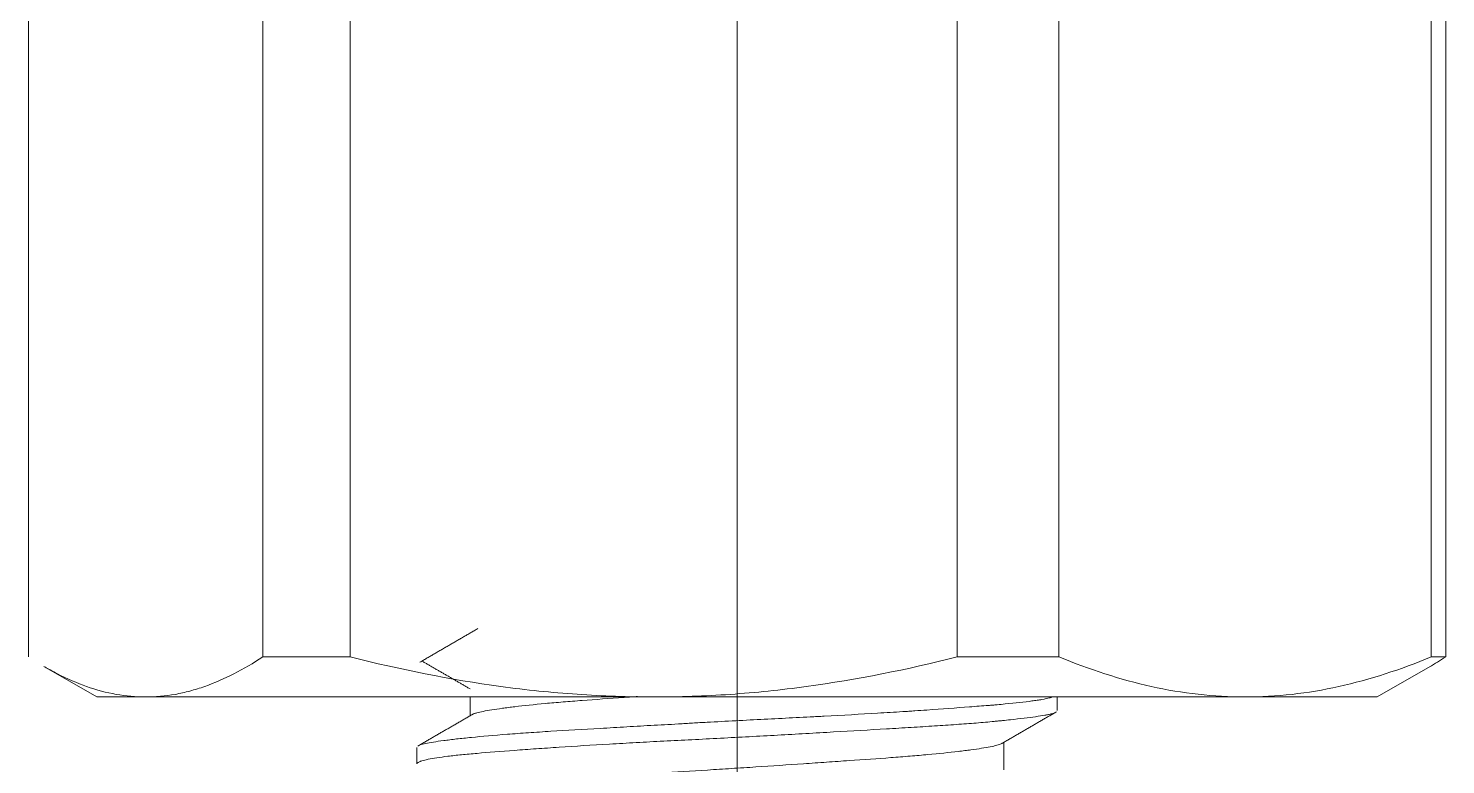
# Model space of a CAD drawing. Extents: x 8168 to 8762, y -18775 to -18355.
# Drawn here: x 8267.02 to 8280.3, y -18706 to -18699.1 of the extents above; entities that cross this region are included whole.
import ezdxf

# ---------------------------------------------------------------- set-up
doc = ezdxf.new("R2010")
doc.units = 0
doc.header["$MEASUREMENT"] = 0
doc.linetypes.add('CENTER', pattern=[47.5, 22, -8.5, 8.5, -8.5])
doc.linetypes.add('HIDDEN2', pattern=[4.7625, 3.175, -1.5875])
doc.layers.add('1', color=4, linetype='HIDDEN2')

msp = doc.modelspace()

# ---------------------------------------------------------------- linework, layer by layer
at = {"layer": '1', "color": 1, "linetype": 'CENTER', "lineweight": 13}
msp.add_line((8273.659, -18640.023, 0), (8273.659, -18712.864, 0), dxfattribs=at)
at = {"layer": '1', "color": 7, "linetype": 'Continuous', "lineweight": 18}
for p, q in [((8267.018, -18704.989, 0), (8267.018, -18685.74, 0)), ((8269.215, -18704.989, 0), (8269.215, -18685.74, 0)), ((8270.035, -18704.989, 0), (8270.035, -18685.74, 0)), ((8275.721, -18704.989, 0), (8275.721, -18685.74, 0)), ((8276.676, -18704.989, 0), (8276.676, -18685.74, 0)), ((8280.165, -18704.989, 0), (8280.165, -18685.74, 0)), ((8280.3, -18704.989, 0), (8280.3, -18685.74, 0)), ((8270.035, -18704.989, 0), (8269.215, -18704.989, 0)), ((8276.676, -18704.989, 0), (8275.721, -18704.989, 0)), ((8280.3, -18704.989, 0), (8280.165, -18704.989, 0)), ((8267.163, -18705.078, 0), (8267.659, -18705.364, 0)), ((8279.659, -18705.364, 0), (8280.154, -18705.078, 0)), ((8268.116, -18705.364, 0), (8267.659, -18705.364, 0)), ((8268.116, -18705.364, 0), (8272.878, -18705.364, 0)), ((8271.159, -18705.364, 0), (8271.159, -18705.539, 0)), ((8272.878, -18705.364, 0), (8278.42, -18705.364, 0)), ((8276.659, -18705.492, 0), (8276.659, -18705.364, 0)), ((8278.42, -18705.364, 0), (8279.659, -18705.364, 0)), ((8276.159, -18706.048, 0), (8276.159, -18705.79, 0)), ((8270.659, -18705.837, 0), (8270.659, -18705.992, 0))]:
    msp.add_line(p, q, dxfattribs=at)
for points, degree in [([(8271.23, -18704.723, 0), (8270.959, -18704.88, 0), (8270.688, -18705.038, 0)], 2), ([(8280.147, -18705.082, 0), (8280.198, -18705.053, 0), (8280.249, -18705.022, 0), (8280.3, -18704.989, 0)], 3), ([(8270.706, -18705.027, 0), (8270.933, -18705.158, 0), (8271.159, -18705.289, 0)], 2), ([(8271.182, -18705.526, 0), (8270.925, -18705.675, 0), (8270.668, -18705.824, 0)], 2), ([(8276.139, -18705.801, 0), (8276.397, -18705.651, 0), (8276.654, -18705.502, 0)], 2)]:
    msp.add_open_spline(points, degree=degree, dxfattribs=at)
for points, knots in [([(8268.116, -18705.364, 0), (8268.209, -18705.364, 0), (8268.301, -18705.356, 0), (8268.44, -18705.331, 0), (8268.486, -18705.32, 0), (8268.555, -18705.302, 0), (8268.579, -18705.295, 0), (8268.625, -18705.281, 0), (8268.833, -18705.211, 0), (8269.036, -18705.105, 0), (8269.215, -18704.989, 0)], [0, 0, 0, 0, 0.25, 0.25, 0.375, 0.375, 0.4375, 0.4375, 0.5, 1, 1, 1, 1]), ([(8272.878, -18705.364, 0), (8272.64, -18705.364, 0), (8272.401, -18705.356, 0), (8271.921, -18705.322, 0), (8271.683, -18705.298, 0), (8270.971, -18705.201, 0), (8270.501, -18705.106, 0), (8270.035, -18704.989, 0)], [0, 0, 0, 0, 0.25, 0.25, 0.5, 0.5, 1, 1, 1, 1]), ([(8275.721, -18704.989, 0), (8275.253, -18705.107, 0), (8274.782, -18705.201, 0), (8274.071, -18705.298, 0), (8273.834, -18705.323, 0), (8273.357, -18705.356, 0), (8273.118, -18705.364, 0), (8272.878, -18705.364, 0)], [0, 0, 0, 0, 0.5, 0.5, 0.75, 0.75, 1, 1, 1, 1]), ([(8278.42, -18705.364, 0), (8278.274, -18705.364, 0), (8278.127, -18705.356, 0), (8277.833, -18705.322, 0), (8277.687, -18705.298, 0), (8277.25, -18705.201, 0), (8276.962, -18705.106, 0), (8276.676, -18704.989, 0)], [0, 0, 0, 0, 0.25, 0.25, 0.5, 0.5, 1, 1, 1, 1]), ([(8280.165, -18704.989, 0), (8279.878, -18705.107, 0), (8279.589, -18705.201, 0), (8279.153, -18705.298, 0), (8279.007, -18705.323, 0), (8278.714, -18705.356, 0), (8278.568, -18705.364, 0), (8278.42, -18705.364, 0)], [0, 0, 0, 0, 0.5, 0.5, 0.75, 0.75, 1, 1, 1, 1]), ([(8268.116, -18705.364, 0), (8268.024, -18705.364, 0), (8267.932, -18705.356, 0), (8267.748, -18705.323, 0), (8267.656, -18705.298, 0), (8267.473, -18705.234, 0), (8267.382, -18705.194, 0), (8267.267, -18705.136, 0), (8267.244, -18705.123, 0), (8267.205, -18705.102, 0), (8267.189, -18705.093, 0), (8267.172, -18705.083, 0)], [0, 0, 0, 0, 0.291365, 0.291365, 0.582729, 0.582729, 0.874094, 0.874094, 0.946935, 0.946935, 1, 1, 1, 1]), ([(8270.676, -18705.82, 0), (8270.68, -18705.818, 0), (8270.685, -18705.816, 0), (8270.703, -18705.809, 0), (8270.72, -18705.805, 0), (8270.782, -18705.791, 0), (8270.839, -18705.782, 0), (8270.929, -18705.77, 0), (8270.948, -18705.768, 0), (8270.988, -18705.763, 0), (8271.009, -18705.76, 0), (8271.074, -18705.753, 0), (8271.12, -18705.748, 0), (8271.27, -18705.733, 0), (8271.382, -18705.723, 0), (8271.539, -18705.711, 0), (8271.571, -18705.709, 0), (8271.637, -18705.704, 0), (8271.671, -18705.702, 0), (8271.773, -18705.695, 0), (8271.843, -18705.69, 0), (8272.061, -18705.677, 0), (8272.215, -18705.668, 0), (8272.419, -18705.656, 0), (8272.46, -18705.654, 0), (8272.543, -18705.649, 0), (8272.585, -18705.646, 0), (8272.711, -18705.639, 0), (8272.881, -18705.629, 0), (8273.055, -18705.62, 0), (8273.188, -18705.612, 0), (8273.232, -18705.609, 0), (8273.321, -18705.604, 0), (8273.367, -18705.602, 0), (8273.501, -18705.594, 0), (8273.591, -18705.59, 0), (8273.77, -18705.58, 0), (8273.948, -18705.571, 0), (8274.125, -18705.562, 0), (8274.257, -18705.555, 0), (8274.301, -18705.553, 0), (8274.367, -18705.55, 0), (8274.389, -18705.548, 0), (8274.433, -18705.546, 0), (8274.454, -18705.545, 0), (8274.649, -18705.535, 0), (8274.816, -18705.525, 0), (8275.056, -18705.511, 0), (8275.135, -18705.506, 0), (8275.231, -18705.5, 0), (8275.25, -18705.499, 0), (8275.289, -18705.496, 0), (8275.307, -18705.495, 0), (8275.364, -18705.491, 0), (8275.401, -18705.489, 0), (8275.581, -18705.476, 0), (8275.715, -18705.466, 0), (8275.899, -18705.452, 0), (8275.958, -18705.448, 0), (8276.028, -18705.442, 0), (8276.042, -18705.441, 0), (8276.069, -18705.439, 0), (8276.109, -18705.435, 0), (8276.147, -18705.432, 0), (8276.269, -18705.42, 0), (8276.353, -18705.411, 0), (8276.44, -18705.399, 0), (8276.465, -18705.396, 0), (8276.487, -18705.392, 0), (8276.502, -18705.39, 0), (8276.509, -18705.389, 0), (8276.544, -18705.382, 0), (8276.567, -18705.377, 0), (8276.598, -18705.37, 0), (8276.608, -18705.367, 0), (8276.616, -18705.364, 0)], [0, 0, 0, 0, 0.01325, 0.01325, 0.0445, 0.0445, 0.107, 0.107, 0.122625, 0.122625, 0.13825, 0.13825, 0.1695, 0.1695, 0.232, 0.232, 0.247625, 0.247625, 0.26325, 0.26325, 0.2945, 0.2945, 0.357, 0.357, 0.372625, 0.372625, 0.38825, 0.38825, 0.4195, 0.45075, 0.45075, 0.466375, 0.466375, 0.482, 0.482, 0.51325, 0.51325, 0.5445, 0.57575, 0.57575, 0.591375, 0.591375, 0.599187, 0.599187, 0.607, 0.607, 0.6695, 0.6695, 0.70075, 0.70075, 0.708562, 0.708562, 0.716375, 0.716375, 0.732, 0.732, 0.7945, 0.7945, 0.82575, 0.82575, 0.833562, 0.833562, 0.841375, 0.857, 0.857, 0.9195, 0.9195, 0.935125, 0.942938, 0.942938, 0.95075, 0.95075, 0.982, 0.982, 1, 1, 1, 1]), ([(8271.179, -18705.528, 0), (8271.179, -18705.527, 0), (8271.18, -18705.527, 0), (8271.185, -18705.525, 0), (8271.191, -18705.522, 0), (8271.201, -18705.519, 0), (8271.205, -18705.518, 0), (8271.212, -18705.515, 0), (8271.216, -18705.514, 0), (8271.254, -18705.504, 0), (8271.301, -18705.494, 0), (8271.391, -18705.48, 0), (8271.424, -18705.475, 0), (8271.478, -18705.468, 0), (8271.497, -18705.465, 0), (8271.537, -18705.46, 0), (8271.557, -18705.458, 0), (8271.662, -18705.445, 0), (8271.757, -18705.435, 0), (8271.915, -18705.42, 0), (8271.971, -18705.416, 0), (8272.087, -18705.406, 0), (8272.147, -18705.401, 0), (8272.332, -18705.388, 0), (8272.463, -18705.378, 0), (8272.635, -18705.366, 0), (8272.67, -18705.364, 0), (8272.712, -18705.361, 0), (8272.718, -18705.361, 0), (8272.725, -18705.36, 0)], [0, 0, 0, 0, 0.004806, 0.004806, 0.047732, 0.047732, 0.069195, 0.069195, 0.090658, 0.090658, 0.262362, 0.262362, 0.348213, 0.348213, 0.391139, 0.391139, 0.434065, 0.434065, 0.605769, 0.605769, 0.69162, 0.69162, 0.777472, 0.777472, 0.949176, 0.949176, 0.992102, 0.992102, 1, 1, 1, 1]), ([(8276.647, -18705.506, 0), (8276.638, -18705.512, 0), (8276.624, -18705.517, 0), (8276.597, -18705.524, 0), (8276.583, -18705.527, 0), (8276.566, -18705.531, 0), (8276.555, -18705.533, 0), (8276.549, -18705.534, 0), (8276.518, -18705.54, 0), (8276.489, -18705.544, 0), (8276.392, -18705.558, 0), (8276.313, -18705.568, 0), (8276.197, -18705.58, 0), (8276.173, -18705.583, 0), (8276.135, -18705.587, 0), (8276.122, -18705.588, 0), (8276.096, -18705.59, 0), (8276.03, -18705.597, 0), (8275.959, -18705.603, 0), (8275.841, -18705.613, 0), (8275.778, -18705.617, 0), (8275.648, -18705.627, 0), (8275.581, -18705.631, 0), (8275.475, -18705.638, 0), (8275.438, -18705.64, 0), (8275.365, -18705.645, 0), (8275.328, -18705.647, 0), (8275.215, -18705.654, 0), (8275.137, -18705.659, 0), (8274.901, -18705.672, 0), (8274.736, -18705.682, 0), (8274.521, -18705.694, 0), (8274.478, -18705.697, 0), (8274.391, -18705.702, 0), (8274.347, -18705.704, 0), (8274.216, -18705.712, 0), (8274.04, -18705.722, 0), (8273.863, -18705.731, 0), (8273.684, -18705.741, 0), (8273.594, -18705.746, 0), (8273.323, -18705.76, 0), (8273.146, -18705.769, 0), (8272.886, -18705.782, 0), (8272.8, -18705.787, 0), (8272.672, -18705.794, 0), (8272.63, -18705.796, 0), (8272.546, -18705.801, 0), (8272.504, -18705.803, 0), (8272.298, -18705.815, 0), (8272.141, -18705.825, 0), (8271.918, -18705.84, 0), (8271.846, -18705.845, 0), (8271.742, -18705.852, 0), (8271.707, -18705.855, 0), (8271.639, -18705.859, 0), (8271.606, -18705.862, 0), (8271.445, -18705.874, 0), (8271.328, -18705.883, 0), (8271.172, -18705.897, 0), (8271.123, -18705.901, 0), (8271.054, -18705.908, 0), (8271.032, -18705.91, 0), (8270.989, -18705.915, 0), (8270.969, -18705.917, 0), (8270.873, -18705.929, 0), (8270.811, -18705.939, 0), (8270.741, -18705.953, 0), (8270.721, -18705.958, 0), (8270.701, -18705.965, 0), (8270.697, -18705.966, 0), (8270.691, -18705.968, 0), (8270.681, -18705.972, 0), (8270.674, -18705.976, 0), (8270.663, -18705.983, 0), (8270.659, -18705.988, 0), (8270.659, -18705.992, 0)], [0, 0, 0, 0, 0.032895, 0.032895, 0.04758, 0.054922, 0.054922, 0.062265, 0.062265, 0.091635, 0.091635, 0.150376, 0.150376, 0.165061, 0.165061, 0.172404, 0.172404, 0.179746, 0.209116, 0.209116, 0.238487, 0.238487, 0.267857, 0.267857, 0.282542, 0.282542, 0.297227, 0.297227, 0.326598, 0.326598, 0.385338, 0.385338, 0.400023, 0.400023, 0.414709, 0.414709, 0.444079, 0.473449, 0.473449, 0.50282, 0.50282, 0.56156, 0.56156, 0.590931, 0.590931, 0.605616, 0.605616, 0.620301, 0.620301, 0.679041, 0.679041, 0.708412, 0.708412, 0.723097, 0.723097, 0.737782, 0.737782, 0.796523, 0.796523, 0.825893, 0.825893, 0.840578, 0.840578, 0.855263, 0.855263, 0.914004, 0.914004, 0.943374, 0.943374, 0.950717, 0.950717, 0.958059, 0.972745, 0.972745, 1, 1, 1, 1]), ([(8276.144, -18705.798, 0), (8276.142, -18705.799, 0), (8276.138, -18705.801, 0), (8276.13, -18705.805, 0), (8276.123, -18705.807, 0), (8276.109, -18705.812, 0), (8276.102, -18705.814, 0), (8276.058, -18705.826, 0), (8276.011, -18705.835, 0), (8275.92, -18705.85, 0), (8275.887, -18705.854, 0), (8275.832, -18705.862, 0), (8275.813, -18705.864, 0), (8275.774, -18705.869, 0), (8275.753, -18705.872, 0), (8275.647, -18705.884, 0), (8275.552, -18705.894, 0), (8275.394, -18705.909, 0), (8275.339, -18705.914, 0), (8275.222, -18705.923, 0), (8275.162, -18705.928, 0), (8274.977, -18705.942, 0), (8274.847, -18705.951, 0), (8274.675, -18705.963, 0), (8274.641, -18705.965, 0), (8274.57, -18705.97, 0), (8274.534, -18705.972, 0), (8274.427, -18705.98, 0), (8274.355, -18705.985, 0), (8274.136, -18706, 0), (8273.987, -18706.01, 0), (8273.798, -18706.022, 0), (8273.76, -18706.025, 0), (8273.683, -18706.03, 0), (8273.645, -18706.032, 0), (8273.532, -18706.039, 0), (8273.456, -18706.044, 0), (8273.232, -18706.058, 0), (8273.084, -18706.067, 0), (8272.902, -18706.079, 0), (8272.865, -18706.081, 0), (8272.794, -18706.086, 0), (8272.758, -18706.088, 0), (8272.653, -18706.095, 0), (8272.516, -18706.105, 0), (8272.385, -18706.115, 0), (8272.289, -18706.122, 0), (8272.242, -18706.126, 0), (8272.196, -18706.13, 0), (8272.165, -18706.132, 0), (8272.15, -18706.133, 0), (8272.074, -18706.14, 0), (8272.016, -18706.145, 0), (8271.906, -18706.154, 0), (8271.853, -18706.159, 0), (8271.752, -18706.169, 0), (8271.704, -18706.173, 0), (8271.636, -18706.18, 0), (8271.614, -18706.183, 0), (8271.581, -18706.186, 0), (8271.571, -18706.187, 0), (8271.55, -18706.19, 0), (8271.54, -18706.191, 0), (8271.45, -18706.201, 0), (8271.383, -18706.211, 0), (8271.301, -18706.225, 0), (8271.271, -18706.231, 0), (8271.246, -18706.238, 0), (8271.236, -18706.24, 0), (8271.232, -18706.241, 0), (8271.218, -18706.245, 0), (8271.21, -18706.248, 0), (8271.175, -18706.26, 0), (8271.16, -18706.27, 0), (8271.159, -18706.28, 0), (8271.159, -18706.28, 0), (8271.159, -18706.281, 0)], [0, 0, 0, 0, 0.010297, 0.010297, 0.025264, 0.025264, 0.04023, 0.04023, 0.100096, 0.100096, 0.130029, 0.130029, 0.144995, 0.144995, 0.159962, 0.159962, 0.219828, 0.219828, 0.249761, 0.249761, 0.279694, 0.279694, 0.339559, 0.339559, 0.354526, 0.354526, 0.369492, 0.369492, 0.399425, 0.399425, 0.459291, 0.459291, 0.474258, 0.474258, 0.489224, 0.489224, 0.519157, 0.519157, 0.579023, 0.579023, 0.593989, 0.593989, 0.608956, 0.608956, 0.638889, 0.668822, 0.668822, 0.683788, 0.691271, 0.691271, 0.698755, 0.698755, 0.728688, 0.728688, 0.758621, 0.758621, 0.788553, 0.788553, 0.80352, 0.80352, 0.811003, 0.811003, 0.818486, 0.818486, 0.878352, 0.878352, 0.908285, 0.915768, 0.915768, 0.923252, 0.923252, 0.938218, 0.938218, 0.998084, 0.998084, 1, 1, 1, 1])]:
    msp.add_open_spline(points, degree=3, knots=knots, dxfattribs=at)

doc.saveas('drawing.dxf')
